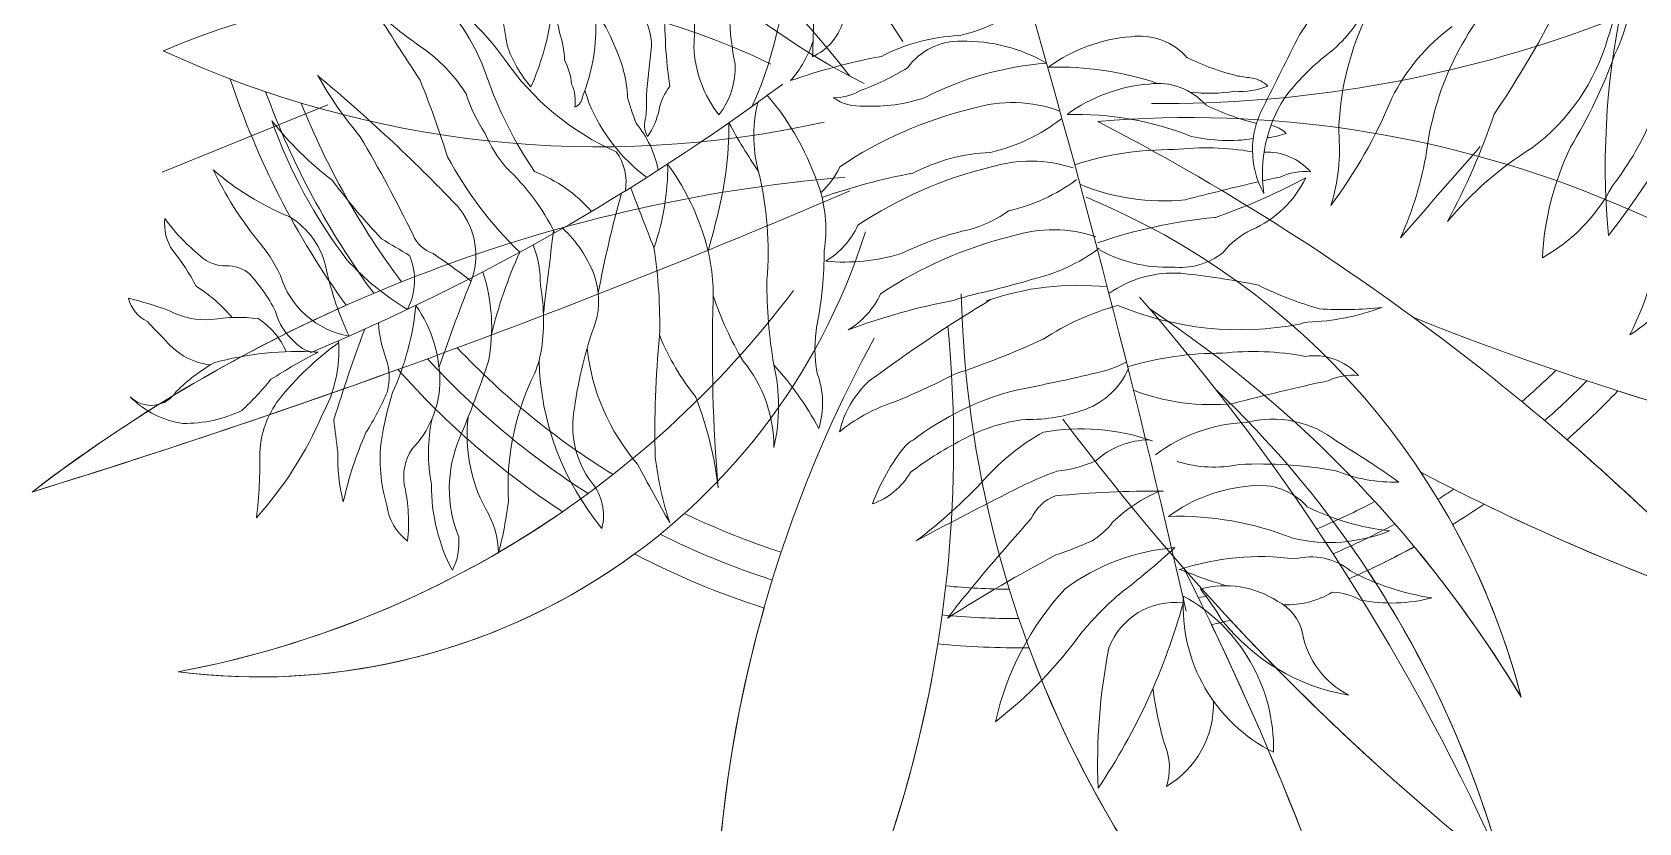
# Model space of a CAD drawing. Header units: inches. Extents: x 484217 to 497210, y -26946 to -21493.
# Drawn here: x 494016.09 to 494039.05, y -23956.63 to -23945.34 of the extents above; entities that cross this region are included whole.
import ezdxf

# ---------------------------------------------------------------- set-up
doc = ezdxf.new("R2010")
doc.units = ezdxf.units.IN
doc.header["$LTSCALE"] = 20
doc.header["$MEASUREMENT"] = 0
for name, color, linetype, lineweight in [('a-wallhatch', 252, 'Continuous', 9), ('DIM', 6, 'Continuous', 13), ('p', 76, 'Continuous', 5), ('PLANTS', 84, 'Continuous', 13)]:
    doc.layers.add(name, color=color, linetype=linetype, lineweight=lineweight)

# ---------------------------------------------------------------- blocks, each defined once
blk = doc.blocks.new('A$C443E2A03')
at = {"layer": 'a-wallhatch', "color": 3}
for centre, radius, start, end in [((-213.32, 136.53), 236.56, 339.12223, 28.38411), ((191.76, 109.84), 248.91, 151.96176, 204.27195), ((-712.78, 100.26), 696.45, 358.81832, 10.47152), ((514.34, -62.58), 551.2, 153.83352, 168.92891), ((-499.18, 164.04), 519.07, 344.55438, 1.81574), ((116.08, 249.1), 297, 196.93207, 234.25292), ((-308.53, -85.14), 284.8, 20.11754, 60.44515), ((-430.59, 317), 551.2, 319.76488, 342.39593), ((-78.37, 218.35), 248.91, 291.9575, 344.26769), ((458.06, -220.48), 519.07, 134.41371, 143.33951), ((568.19, -414.3), 696.45, 125.75793, 137.41113), ((-237.76, 172), 279.13, 319.68362, 354.56301), ((-125.42, 112.87), 168.73, 318.01556, 11.17181), ((-154.51, -113.68), 144.89, 43.1229, 122.92455), ((-174.04, -212.41), 228.17, 62.66846, 105.04358), ((148.01, -268.53), 284.8, 75.7843, 116.11191), ((72.62, 266.56), 297, 261.97653, 299.29738), ((28.76, -1883.92), 1860.89, 92.36037, 98.47604), ((-172.91, 302.53), 353.43, 258.14296, 290.7676), ((-309.12, 12.2), 279.13, 317.30933, 352.18873), ((215.78, -198.65), 279.13, 144.04073, 148.72518), ((7.45, -271.83), 236.81, 103.15124, 140.43729), ((17.05, -182.59), 144.89, 13.3049, 93.10655), ((99.27, -148.22), 168.73, 142.37267, 173.46807), ((318.26, 105.23), 353.43, 205.46185, 238.08649), ((-1339.89, -1334.14), 1860.89, 37.75342, 43.86908), ((-37.14, -267.4), 228.17, 31.18587, 73.56099), ((-190.1, -31.98), 168.73, 300.70053, 353.85678), ((-209.31, -184.76), 236.81, 355.79216, 33.07821), ((-181.76, 45.24), 166.37, 272.28814, 321.45835), ((146.67, -86.69), 166.37, 174.7711, 223.94131)]:
    blk.add_arc(centre, radius, start, end, dxfattribs=at)
blk = doc.blocks.new('A$C401931C0')
at = {"layer": 'p', "lineweight": 5}
for centre, radius, start, end in [((447.63, 204.44), 480.85, 156.18404, 196.51165), ((-426.61, -35.32), 420.24, 11.16369, 64.66743), ((808.61, 862.86), 1175.83, 206.15767, 217.81087), ((454.94, 734.11), 876.36, 214.81345, 223.73925), ((-690.01, -593.88), 930.62, 43.44274, 62.79567), ((106.35, 48.64), 319.05, 149.69108, 154.55937), ((106.35, 48.64), 319.05, 161.81501, 164.40685), ((-264.27, -143.34), 284.87, 38.4153, 91.57155), ((-394.35, -313.71), 471.26, 49.62794, 74.96275), ((106.35, 48.64), 296.57, 164.25284, 164.36958), ((106.35, 48.64), 319.05, 167.46469, 172.48471), ((-328.42, -283.01), 399.39, 59.52197, 108.78385), ((-454.7, -751.12), 876.36, 64.95412, 82.21548), ((207.93, 872.26), 930.62, 234.23326, 249.32865), ((-408.67, -1124.67), 1175.83, 79.21806, 90.87126), ((-169.92, 383.8), 420.24, 232.3615, 284.67169), ((106.35, 48.64), 319.05, 181.17401, 182.51021), ((106.35, 48.64), 296.57, 183.43499, 183.48948), ((-41.35, -291.8), 284.87, 21.10027, 74.25652), ((13.8, -503.92), 480.85, 100.51728, 140.84489), ((233.63, 157.18), 284.87, 222.77241, 253.8678), ((-148.42, -477.5), 471.26, 37.70907, 67.90401), ((104.67, -255.55), 244.62, 123.52264, 203.32429), ((3103.18, -448.92), 3141.81, 172.76011, 178.87578), ((-593.38, -169), 596.71, 338.5427, 11.16734), ((413.55, -30.48), 399.82, 183.55098, 220.83703), ((-423.06, 297.04), 501.44, 277.33181, 314.65266), ((-167.56, -256.17), 280.89, 352.68788, 41.85809), ((263.52, -315.86), 385.22, 143.0682, 185.44332)]:
    blk.add_arc(centre, radius, start, end, dxfattribs=at)
at = {"layer": 'p', "color": 76, "lineweight": 5}
for centre, radius, start, end in [((808.61, 862.86), 1175.83, 206.15767, 213.74732), ((454.94, 734.11), 876.36, 214.81345, 221.95658), ((-690.01, -593.88), 930.62, 56.89747, 62.79567), ((-264.27, -143.34), 284.87, 77.16004, 91.57155), ((-394.35, -313.71), 471.26, 66.32321, 74.96275), ((-328.42, -283.01), 399.39, 72.58019, 90.28314), ((207.93, 872.26), 930.62, 238.10027, 243.13273), ((-408.67, -1124.67), 1175.83, 80.39123, 90.87126), ((-169.92, 383.8), 420.24, 232.3615, 265.69285), ((13.8, -503.92), 480.85, 115.12802, 140.84489), ((-423.06, 297.04), 501.44, 277.3318, 301.82252), ((104.67, -255.55), 244.62, 159.81498, 203.32429), ((263.52, -315.86), 385.22, 161.44363, 185.44332), ((3103.18, -448.92), 3141.81, 176.1697, 178.87578), ((-593.38, -169), 596.71, 338.5427, 352.07046)]:
    blk.add_arc(centre, radius, start, end, dxfattribs=at)
at = {"layer": 'p', "color": 7, "lineweight": 5}
for radius, start, end in [(319.05, 149.69108, 154.55937), (307.81, 150.69962, 154.85396), (296.57, 151.7654, 155.19833), (319.05, 161.81501, 164.40685), (307.81, 163.00266, 164.34759), (319.05, 167.46469, 171.08869), (307.81, 167.9037, 172.81902), (296.57, 168.43298, 173.20819), (319.05, 195.24383, 201.55453), (319.05, 195.24383, 201.55453), (307.81, 195.9552, 201.44842), (296.57, 196.65526, 201.38517), (296.57, 213.89398, 221.64839), (307.81, 213.8887, 222.56888), (319.05, 213.83853, 223.54036), (296.57, 227.68885, 242.65228), (307.81, 228.49251, 243.54547), (319.05, 229.30789, 244.37969), (319.05, 229.30789, 244.37969), (296.57, 249.06355, 264.34017), (307.81, 249.61066, 266.03787), (319.05, 250.07675, 267.69746), (319.05, 250.07675, 267.69746)]:
    blk.add_arc((106.35, 48.64), radius, start, end, dxfattribs=at)
at = {"layer": 'p', "color": 7, "lineweight": 9}
for radius, start, end in [(319.05, 181.17401, 182.51021), (307.81, 182.27575, 182.97064), (319.05, 213.83853, 223.54036)]:
    blk.add_arc((106.35, 48.64), radius, start, end, dxfattribs=at)
blk = doc.blocks.new('A$C2680647F')
at = {"layer": 'a-wallhatch'}
blk.add_line((234.01, 7.42), (295.82, 7.42), dxfattribs=at)
at = {"layer": 'p', "extrusion": (0, 0, -1), "xscale": 0.8999999999975211, "yscale": 0.8999999999975211, "zscale": -0.9, "rotation": 276.0774682613726}
blk.add_blockref('A$C401931C0', (-29.01, 95.89), dxfattribs=at)
at = {"layer": 'p', "extrusion": (0, 0, -1), "xscale": 0.9000000000014552, "yscale": 0.9000000000014552, "zscale": -0.9}
blk.add_blockref('A$C443E2A03', (310.99, 69.8), dxfattribs=at)
blk = doc.blocks.new('A$C1E297C89')
at = {"layer": 'p', "xscale": 0.1990655999786339, "yscale": 0.1990655999786339, "zscale": 0.1990655999786339, "rotation": 211.2487347795398}
blk.add_blockref('A$C2680647F', (54.93, 92.8), dxfattribs=at)
blk = doc.blocks.new('A$C137A2C16')
at = {"layer": 'PLANTS'}
for centre, radius, start, end in [((35.609, 84.95), 7.638, 110.3065, 135.8136), ((34.35, 72.875), 17.904, 82.94511, 103.62862), ((44.365, 73.129), 15.896, 98.56787, 114.76829), ((40.081, 78.444), 9.423, 104.59948, 137.78434), ((46.6, 77.66), 8.668, 70.40654, 103.44891), ((45.961, 74.295), 11.253, 92.89899, 130.0309), ((47.663, 59.569), 26.7, 96.62283, 108.43534), ((46.314, 77.676), 7.912, 67.5274, 96.6957), ((35.851, 100.254), 15.721, 259.92878, 282.37505), ((21.91, 79.032), 8.917, 152.66538, 177.46758), ((27.402, 82.039), 13.457, 175.36281, 195.07866), ((25.525, 95.987), 18.578, 296.60326, 315.26875), ((60.074, 28.475), 55.763, 101.79581, 111.07963), ((43.746, 42.763), 37.927, 95.64019, 105.13324), ((18.873, 79.27), 10.998, 176.48456, 218.68932), ((12.501, 81.126), 4.755, 194.38912, 246.02165), ((9.915, 78.49), 3.226, 348.50147, 16.86304), ((24.046, 75.152), 8.627, 145.06609, 180.12409), ((30.525, 78.555), 13.638, 173.53048, 192.92363), ((27.716, 77.867), 8.352, 165.25434, 188.97639), ((-25.913, 61.193), 49.278, 17.84296, 22.42698), ((153178.293, -287194.482), 325543.588, 118.06114877, 118.06229272), ((38.856, 93.091), 15.739, 264.17278, 303.67076), ((11.398, 77.057), 3.355, 331.94995, 26.19874), ((16.515, 74.531), 4.778, 136.04396, 168.86666), ((9.544, 74.55), 2.456, 12.5715, 65.34729), ((39.319, 69.926), 12.872, 146.62299, 164.88496), ((46.621, 70.644), 19.14, 160.58239, 170.73359), ((36.06, 58.878), 18.594, 86.30439, 101.2885), ((37.139, 85.329), 10.656, 283.44904, 310.69618), ((12.499, 78.736), 8.74, 193.38149, 260.56173), ((2.094, 67.589), 9.321, 15.72343, 78.2198), ((-4.253, 77.808), 23.751, 344.43045, 356.99867), ((15.996, 73.886), 5.548, 332.0351, 25.704), ((21.468, 77.053), 3.285, 322.62511, 351.86805), ((22.134, 74.758), 3.169, 338.20084, 35.28189), ((7.135, 73.331), 5.116, 331.82639, 20.04715), ((0.619, 76.761), 13.8, 328.50543, 354.66812), ((-1.219, 72.641), 16.824, 345.29259, 8.52079), ((14.483, 73.526), 3.388, 338.72266, 35.74402), ((-83.722, 126.036), 119.246, 332.17324, 334.69144), ((44.044, 48.401), 26.93, 99.46253, 113.60785), ((9.863, 74.242), 15.228, 340.61333, 357.51289), ((45.958, 74.568), 18.247, 182.64277, 193.6146), ((4.626, 67.998), 5.126, 75.04931, 136.41234), ((42.29, 65.972), 17.06, 156.08665, 189.51969), ((25.505, 73.729), 1.457, 324.71882, 342.14586), ((34.065, 63.209), 9.901, 71.50345, 94.66696), ((40.294, 87.681), 15.395, 258.42931, 281.23056), ((45.992, 65.017), 7.763, 103.63025, 128.8772), ((-1.496, 60.232), 16.936, 39.10987, 45.9075), ((40.029, 73.998), 27.957, 183.6478, 189.0363), ((9.494, 74.846), 8.536, 310.64798, 342.62185), ((31.532, 72.08), 3.285, 322.62511, 351.86805), ((32.197, 69.785), 3.169, 344.56501, 35.28189), ((1.201, 68.405), 3.141, 55.38232, 95.25864), ((12.509, 87.496), 19.056, 240.0159, 249.60627), ((24.414, 68.694), 6.403, 154.67776, 184.86038), ((12.656, 73.506), 8.535, 309.70406, 344.91029), ((35.678, 65.79), 5.781, 102.60475, 143.40614), ((57.06, 51.277), 30.314, 138.32764, 147.86212), ((33.068, 81.07), 12.846, 294.13919, 308.81213), ((12.077, 36.361), 33.847, 92.30861, 110.90434), ((6.938, 70.61), 3.8, 277.75737, 353.50672), ((-240.473, -447.372), 575.336, 60.390043, 64.157867), ((32.719, 66.617), 11.608, 161.12873, 188.0056), ((-11.671, 71.185), 39.905, 352.61214, 358.68952), ((-73.659, 121.063), 119.246, 334.22667, 334.69144), ((40.236, 67.502), 4.43, 147.56399, 161.27533), ((35.004, 69.014), 1.725, 358.74474, 30.0674), ((46.031, 59), 11.2, 90.10273, 112.18562), ((2.632, 72.514), 11.395, 310.39385, 342.40116), ((37.048, 34.517), 41.816, 124.2828, 129.63035), ((7.592, 72.897), 17.043, 330.14462, 347.42979), ((27.867, 71.674), 3.998, 294.20473, 322.42832), ((-73.659, 121.063), 119.246, 332.17324, 334.11608), ((36.315, 72.991), 4.808, 227.86653, 285.11669), ((35.812, 76.523), 7.602, 249.01255, 289.27465), ((-213.094, 1116.621), 1077.824, 283.448037, 283.679545), ((19.926, 69.269), 15.228, 340.61333, 356.47396), ((43.818, 64.969), 8.627, 157.94792, 180.12409), ((50.297, 68.373), 13.638, 180.74504, 192.92363), ((42.2, 65.972), 4.187, 145.56716, 170.41401), ((37.254, 67.475), 1.725, 358.74474, 30.0674), ((8.487, 98.664), 31.836, 254.53828, 268.1338), ((9.902, 72.101), 7.793, 302.27191, 324.82347), ((-39.416, 80.335), 57.122, 341.49626, 347.3143), ((31.892, 65.08), 3.792, 128.98742, 173.47186), ((31.775, 66.979), 0.572, 132.29474, 163.6644), ((52.476, 65.848), 13.591, 173.28487, 176.59145), ((-0.035, 81.076), 17.732, 296.7414, 305.95356), ((14.576, 67.477), 4.375, 304.79227, 345.98795), ((7.322, 65.351), 11.548, 336.79149, 6.23002), ((5.068, 75.914), 27.59, 328.11164, 341.4584), ((46.067, 63.43), 8.627, 157.94792, 173.88522), ((52.546, 66.833), 13.638, 180.74504, 192.92363), ((22.051, 66.991), 5.927, 311.43666, 350.90527), ((17.312, 43.112), 24.03, 112.94366, 128.90366), ((15.747, 61.792), 4.083, 114.36398, 135.61271), ((35.106, 63.56), 7.249, 164.38688, 196.26825), ((42.782, 61.644), 11.608, 161.12873, 189.60031), ((18.553, 62.458), 16.824, 345.29259, 8.52079), ((34.254, 63.343), 3.388, 338.72266, 35.74402), ((2.351, 77.344), 15.532, 269.51622, 299.57011), ((38.74, 45.751), 32.071, 143.89583, 147.57607), ((22.462, 59.794), 6.766, 142.81222, 161.11473), ((23.026, 60.468), 4.071, 100.76101, 146.34302), ((26.737, 60.607), 5.531, 138.24908, 155.85135), ((17.655, 67.924), 17.043, 329.19186, 347.42979), ((12.509, 70.305), 14.8, 314.03373, 331.09415), ((36.503, 61.804), 3.388, 338.72266, 35.74402), ((-53.276, 119.361), 86.026, 314.53331, 319.02136), ((12.873, 63.423), 2.239, 280.28085, 327.09187), ((27.25, 57.774), 9.08, 146.96316, 167.65891), ((100.606, 23.315), 88.275, 153.37884, 156.24445), ((11.753, 64.117), 14.651, 327.45363, 353.17489), ((29.265, 64.663), 8.536, 310.64798, 342.62185), ((20.802, 60.919), 16.824, 345.29259, 5.55113), ((-2.125, 73.945), 21.767, 318.82806, 326.66587), ((34.583, 54.005), 9.82, 130.35774, 154.0115), ((-38.105, 153.938), 106.002, 295.21643, 298.99216), ((8.99, 68.891), 12.062, 298.67394, 317.87017), ((21.521, 60.508), 7.299, 329.68715, 5.25245), ((31.514, 63.124), 8.536, 310.64798, 342.62185), ((-130.837, 180.404), 188.793, 318.56715, 320.22384), ((10.312, 62.479), 8.528, 318.27763, 341.08326), ((59.322, 31.343), 46.22, 142.21058, 148.56761), ((6.165, 65.96), 15.375, 309.46447, 332.56425), ((37.898, 51.992), 9.82, 130.35774, 154.0115), ((24.836, 58.495), 7.299, 329.68715, 5.25245), ((29.14, 33.36), 28.787, 119.92773, 129.81557), ((62.394, 37.419), 42.174, 150.31007, 154.50846), ((40.739, 50.334), 9.82, 128.98698, 154.0115), ((27.677, 56.837), 7.299, 329.68715, 7.37139), ((2.457, 68.558), 18.45, 309.57122, 320.42203), ((-35.864, 114.831), 83.785, 310.45741, 315.84232), ((7.963, 66.817), 22.232, 313.20158, 333.28878), ((33.45, 51.336), 6.615, 131.4423, 156.03813), ((21.178, 61.465), 16.824, 319.58497, 342.81317), ((29.109, 53.933), 8.536, 345.48392, 17.45778), ((46.532, 32.589), 35.108, 139.3776, 145.52483), ((11.083, 62.266), 14.839, 328.48362, 333.17571), ((15.354, 50.667), 3.844, 107.31827, 147.48521), ((-6.666, 67.822), 33.186, 326.20201, 336.34788), ((11.278, 64.804), 22.232, 313.20158, 333.28878), ((22.365, 57.283), 9.908, 319.41815, 344.5088), ((46.459, 47.274), 9.82, 128.98698, 154.0115), ((10.801, 63.388), 10.735, 277.02132, 296.06444), ((15.078, 54.705), 1.057, 294.57031, 324.3675), ((12.059, 62.143), 17.361, 320.98142, 332.1135), ((14.119, 63.146), 22.232, 313.20158, 333.28878), ((9.859, 57.345), 9.144, 307.97997, 327.71972), ((34.041, 52.418), 3.388, 292.36175, 349.38311), ((15.486, 55.436), 5.298, 270, 304.70144), ((34.834, 45.881), 10.708, 150.13974, 172.12075), ((28.085, 54.223), 9.908, 319.41815, 344.5088), ((24.11, 46.238), 4.47, 101.98674, 135.67035), ((-0.509, 64.152), 33.186, 327.62342, 336.34788), ((41.302, 45.984), 8.627, 147.98167, 170.15785), ((45.005, 39.671), 13.638, 135.18214, 147.36072), ((15.703, 44.339), 4.692, 56.89906, 93.59906), ((3.337, 35.504), 18.123, 34.95203, 48.23458), ((27.425, 44.225), 4.47, 101.98674, 135.67035), ((21.201, 54.95), 7.297, 246.27782, 266.88432), ((20.14, 27.313), 20.362, 76.8421, 88.13047), ((35.205, 46.692), 2.522, 162.3021, 201.54268), ((5.211, 61.091), 33.186, 327.62342, 336.34788), ((12.322, 39.925), 7.137, 37.15771, 77.57319), ((13.892, 37.222), 9.673, 63.61361, 90.20733), ((24.283, 40.028), 7.13, 59.81692, 86.04192), ((30.266, 42.568), 4.47, 101.98674, 124.31684), ((35.722, 45.069), 2.947, 138.3528, 166.31697), ((28.477, 70.562), 26.733, 247.37147, 257.1274), ((20.188, 33.331), 14.978, 36.5835, 59.1538), ((37.119, 42.383), 2.966, 93.81382, 142.78452), ((37.868, 127.373), 87.117, 252.0892, 258.73503), ((4.329, 25.624), 20.025, 55.92515, 70.31068), ((31.008, 57.955), 18.899, 226.54402, 238.21288), ((20.127, 27.132), 17.533, 62.9356, 82.15239), ((36.106, 38.007), 6.038, 94.89797, 118.35548), ((30.322, 17.882), 26.666, 70.8126, 80.42644), ((18.278, 58.293), 18.6, 238.88327, 249.93969), ((84.37, 123.939), 111.286, 227.13601, 228.98749), ((110.022, -47.948), 119.163, 130.28804, 144.34966), ((31.686, 49.679), 7.813, 240.60919, 270.15559), ((49.066, 61.979), 28.448, 222.53934, 228.67345), ((26.201, 50.605), 13.562, 218.23926, 234.41789), ((18.787, 31.914), 10.231, 58.85471, 78.3707), ((35.744, 18.815), 23.219, 77.26442, 100.69001), ((24.753, 89.797), 50.634, 255.29394, 262.68949), ((24.918, 19.35), 21.777, 89.92711, 94.12463), ((17.3, 29.186), 13.335, 40.85105, 59.44715), ((25.747, 21.379), 19.763, 76.70414, 92.32331), ((20.497, 46.639), 11.328, 216.08334, 250.90872), ((32.327, 36.137), 4.234, 74.92881, 114.44225), ((35.579, 44.063), 6.451, 219.13285, 254.23086), ((39.544, 53.457), 14.576, 245.19231, 265.99649), ((7.585, 36.061), 2.832, 37.49318, 90.61518), ((19.176, 47.7), 14.582, 217.15447, 255.72055), ((12.552, 12.185), 27.988, 68.39864, 78.12898), ((24.271, 25.197), 13.088, 76.22827, 96.20934), ((110.106, 162.762), 152.074, 234.98886, 236.28998), ((13.68, 41.008), 5.019, 219.95129, 267.94799), ((24.497, 32.115), 5.91, 38.11968, 65.43112), ((31.936, 25.142), 12.853, 66.30935, 81.54553), ((35.165, 40.814), 9.534, 203.699, 234.35213), ((30.031, 32.93), 3.873, 88.36353, 111.8845), ((29.476, 37.522), 1.337, 228.36835, 274.76403), ((30.18, 39.954), 3.153, 269.30874, 294.22632), ((40.954, 61.41), 26.113, 248.71273, 258.38075), ((15.551, 58.698), 22.798, 264.83922, 276.79316), ((18.487, 32.032), 4.034, 56.66634, 93.39997), ((22.468, 98.049), 62.263, 267.55715, 272.60704), ((17.084, 29.975), 6.525, 29.60332, 56.30146), ((25.279, 33.194), 2.838, 41.51319, 86.06264), ((36.256, 46), 12.463, 235.22123, 241.88797), ((29.01, 30.417), 5.802, 73.09225, 84.28935), ((39.974, 99.363), 64.07, 261.67489, 264.07601), ((32.528, 32.305), 3.433, 50.90829, 75.96465), ((17.626, 29.918), 7.837, 8.22237, 35.76855), ((41.488, 37.762), 14.337, 190.80019, 222.36958), ((28.388, 28.056), 7.232, 51.2354, 73.98532), ((5.571, 13.107), 20.686, 83.64345, 91.59716), ((3.882, 29.259), 4.661, 45.08084, 76.19529), ((11.667, 46.697), 13.576, 253.71912, 281.70588), ((29.825, 28.838), 5.757, 35.52911, 57.52635), ((15.782, 27.996), 5.576, 88.1828, 104.12378), ((15.363, 23.231), 10.356, 66.45797, 86.70417), ((58, 388.235), 357.246, 263.58201, 264.30207), ((14.883, 23.619), 11.914, 29.6974, 50.71925), ((22.107, 20.076), 15.001, 57.19639, 59.99621), ((12.686, 38.872), 8.381, 228.87193, 263.42357), ((18.312, 27.114), 5.735, 55.8502, 78.04964), ((29.783, 31.968), 0.679, 80.53829, 144.69874), ((29.143, 30.383), 1.979, 50.783, 87.51061), ((31.405, 22.855), 9.899, 73.79199, 98.77792), ((29.203, 28.361), 3.75, 50.59849, 71.48382), ((4.317, 28.311), 3.365, 71.78734, 103.1425), ((8.991, 37.56), 8.078, 227.67353, 244.38247), ((9.36, 37.201), 6.953, 234.96939, 279.68063), ((16.189, 54.878), 24.112, 270.3988, 281.46666), ((39.191, 42.233), 21.266, 211.10367, 228.50188), ((29.888, 25.515), 5.988, 59.89432, 73.55155), ((9.562, 37.929), 8.665, 242.03631, 258.08827), ((18.97, -16.53), 47.63, 94.89595, 100.20712), ((14.605, 21.534), 9.397, 58.5752, 88.17146), ((41.268, 45.692), 21.612, 222.6891, 237.96291), ((12.912, -10.932), 46.175, 62.51246, 64.36048), ((11.381, 37.512), 8.832, 245.89012, 269.00897), ((31.098, 33.909), 7.325, 216.79603, 233.86563), ((32.496, 15.597), 14.485, 76.98817, 100.86577), ((35.049, 33.62), 6.507, 215.70925, 238.50037), ((3.366, 19.506), 9.449, 64.91671, 82.92027), ((7.121, 30.025), 2.831, 203.8079, 249.87228), ((12.144, 23.437), 5.324, 79.69397, 120.96048), ((11.651, 21.731), 7.092, 41.76173, 78.24109), ((3.88, 125.614), 97.721, 275.95141, 278.96385), ((-26.522, 8.464), 49.863, 21.48529, 24.38697), ((19.358, 25.033), 4.061, 35.28442, 93.55811), ((8.463, 30.491), 2.661, 245.79844, 290.73884), ((32.783, 33.622), 8.23, 223.15298, 239.56308), ((19.933, 18.455), 14.601, 18.8925, 41.34109), ((203.961, 444.052), 450.256, 247.49919, 247.93698), ((10.396, 34.806), 8.566, 240.26204, 263.9323), ((-52.072, -21.575), 89.349, 26.67586, 33.22217), ((23.561, 17.543), 11.643, 28.97132, 57.57787), ((10.715, 45.375), 19.127, 266.32971, 274.17088), ((14.534, 11.726), 14.494, 99.6314, 109.48218), ((14.985, 12.1), 14.488, 82.23996, 101.46301), ((12.163, 22.892), 3.124, 57.75798, 90.99966), ((17.471, 22.724), 3.448, 54.41789, 104.05676), ((30.35, 30.509), 14.417, 197.93675, 214.69348), ((21.585, 26.855), 1.713, 184.29932, 234.36868), ((-0.004, -16.831), 49.909, 54.78677, 59.80093), ((22.009, 20.105), 9.211, 24.55314, 44.19833), ((6.034, 44.81), 19.763, 269.33665, 280.68995), ((9.998, 32.961), 8.955, 242.07862, 259.37333), ((17.649, 31.367), 6.972, 236.78508, 252.68254), ((1399.396, 464.073), 1447.928, 197.630499, 197.699635), ((-26.972, -33.174), 75.499, 46.4081, 50.95541), ((21.392, 57.002), 35.338, 248.33714, 251.14159), ((3.369, 115.159), 91.836, 274.12179, 277.33075), ((19.217, 23.08), 4.691, 176.84227, 239.92395), ((25.038, 36.67), 16.973, 231.76424, 244.41148), ((50.19, 43.873), 36.213, 213.54181, 220.03293), ((223.004, 209.141), 268.369, 223.63599, 224.59197), ((50.505, 31.428), 21.468, 200.43494, 209.88424), ((13.704, 2.988), 20.233, 100.28038, 118.92121), ((12.03, 16.01), 7.153, 72.66448, 105.7131), ((3.282, 35.212), 16.383, 295.56763, 311.11957), ((-12.872, 44.341), 34.481, 314.57097, 319.42771), ((-3.399, 24.676), 16.944, 331.39657, 350.61942), ((14.7, 21.483), 1.446, 162.6656, 218.42824), ((39.501, 39.693), 27.269, 219.62113, 237.51273), ((1.288, -4.198), 25.034, 75.92804, 83.96596), ((16.007, 17.476), 4.241, 17.54882, 66.37348), ((43.226, 35.19), 22.721, 217.02585, 227.1277), ((8.297, 25.106), 5.105, 259.59338, 293.75337), ((10.651, 17.073), 3.915, 19.38875, 53.96071), ((16.275, 21.888), 3.005, 205.71047, 243.44905), ((38.891, 28.001), 18.026, 204.31074, 218.86046), ((17.956, 5.984), 15.303, 115.67049, 124.23085), ((9.34, 12.518), 8.712, 32.95532, 50.07643), ((11.495, 12.276), 8.621, 36.23021, 51.46972), ((14.821, 14.239), 7.022, 141.21913, 167.90723), ((5.494, 19.323), 8.901, 337.76773, 353.8741), ((34.495, 21.113), 14.636, 189.27344, 208.08203), ((14.584, 16.54), 2.187, 342.46438, 19.14492), ((32.955, 28.674), 18.389, 217.92568, 231.79736), ((3.494, 24.316), 11.128, 302.9424, 315.8416), ((15.088, 16.043), 3.763, 174.10843, 219.69158), ((7.296, 11.978), 8.448, 19.08072, 36.49288), ((12.871, 15.281), 4.935, 175.00935, 212.40275), ((17.673, 14.697), 4.135, 162.29124, 194.82684), ((18.815, 15.611), 2.163, 172.81312, 212.95308), ((10.063, 13.47), 1.593, 108.92442, 211.55535), ((8.445, 6.589), 10.637, 37.68029, 50.01964), ((26.367, 19.162), 10.492, 206.78179, 220.90895), ((40.532, 31.065), 33.268, 211.5856, 213.67881), ((-5.472, 11.167), 19.306, 0.51902, 7.35633), ((18.698, 14.754), 2.477, 222.20495, 263.96984), ((14.721, 13.046), 1.921, 192.93296, 242.50112)]:
    blk.add_arc(centre, radius, start, end, dxfattribs=at)

msp = doc.modelspace()

# ---------------------------------------------------------------- block references
at = {"layer": 'DIM', "ltscale": 10000, "xscale": 0.2073600001732157, "yscale": 0.2073600001732157, "zscale": 0.2073600001732157, "rotation": 350.8604527276963}
msp.add_blockref('A$C1E297C89', (494014.842, -23959.648, 6.93), dxfattribs=at)
at = {"layer": 'PLANTS', "xscale": -0.266257615534413, "yscale": 0.2662576154863927, "zscale": 0.2662576154888036, "rotation": 256.9354429759433}
msp.add_blockref('A$C137A2C16', (494013.688, -23952.045, 6.93), dxfattribs=at)

doc.saveas('drawing.dxf')
